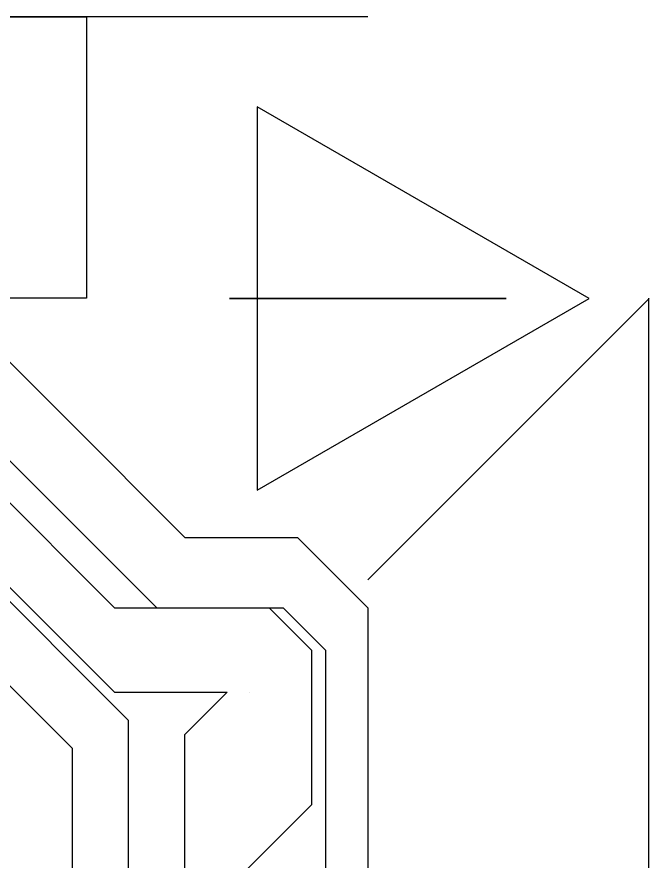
# Model space of a CAD drawing. Extents: x 2.2 to 42.7, y -26.5 to -3.7.
# Drawn here: x 35.7 to 41.41, y -11.3 to -3.68 of the extents above; entities that cross this region are included whole.
import ezdxf

# ---------------------------------------------------------------- set-up
doc = ezdxf.new("R2010")
doc.units = 0
doc.layers.get('0').update_dxf_attribs({"linetype": 'continuous'})

msp = doc.modelspace()

# ---------------------------------------------------------------- linework, layer by layer
at = {"color": 0}
for points in [[(38.8645, -3.6779), (34.1474, -3.6779), (29.4303, -3.6779), (24.7131, -3.6779), (19.996, -3.6779), (15.2788, -3.6779), (10.5617, -3.6779), (5.8445, -3.6779)], [(10.9245, -3.6779), (15.1579, -3.6779), (19.3912, -3.6779), (23.6245, -3.6779), (27.8579, -3.6779), (32.0912, -3.6779), (36.3245, -3.6779)], [(36.3245, -3.6779), (36.3245, -6.2179)], [(40.8653, -6.2198), (37.8668, -4.4886), (37.8668, -7.951), (40.8653, -6.2198)], [(34.0385, -6.0909), (36.9595, -9.0119)], [(36.3245, -6.2179), (32.0912, -6.2179), (27.8579, -6.2179), (23.6245, -6.2179), (19.3912, -6.2179), (15.1579, -6.2179), (10.9245, -6.2179)], [(35.0545, -6.2179), (37.2135, -8.3769)], [(40.116, -6.2198), (37.6166, -6.2198), (40.116, -6.2198)], [(40.116, -6.2198), (37.6166, -6.2198), (40.116, -6.2198)], [(39.8645, -6.2198), (37.8681, -6.2198), (39.8645, -6.2198)], [(39.8645, -6.2198), (37.8681, -6.2198), (39.8645, -6.2198)], [(39.8645, -6.2198), (37.8681, -6.2198), (39.8645, -6.2198)], [(39.8645, -6.2198), (37.8681, -6.2198), (39.8645, -6.2198)], [(38.8663, -8.7598), (41.4063, -6.2198)], [(41.4045, -23.9979), (41.4045, -19.5529), (41.4045, -15.1079), (41.4045, -10.6629), (41.4045, -6.2179)], [(33.4035, -6.5989), (36.5785, -9.7739)], [(34.2925, -6.7259), (36.5785, -9.0119)], [(36.7055, -10.0279), (33.9115, -7.2339)], [(36.1975, -10.2819), (33.6575, -7.7419)], [(37.2135, -8.3769), (38.2295, -8.3769)], [(38.2295, -8.3769), (38.8645, -9.0119)], [(36.5785, -9.0119), (38.1025, -9.0119)], [(36.9595, -9.0119), (37.9755, -9.0119)], [(37.9755, -9.0119), (38.3565, -9.3929)], [(38.1025, -9.0119), (38.4835, -9.3929)], [(38.8645, -9.0119), (38.8645, -12.6949), (38.8645, -16.3779), (38.8645, -20.0609)], [(38.3565, -9.3929), (38.3565, -10.7899)], [(38.4835, -9.3929), (38.4835, -13.3934), (38.4835, -17.3939)], [(36.5785, -9.7739), (37.5945, -9.7739)], [(37.2135, -10.1549), (37.5945, -9.7739)], [(37.7932, -9.7758), (37.7932, -9.7758)], [(37.7932, -9.7758), (37.7932, -9.7758)], [(37.7932, -9.7758), (37.7932, -9.7758)], [(37.7932, -9.7758), (37.7932, -9.7758)], [(36.7055, -17.5209), (36.7055, -13.7744), (36.7055, -10.0279)], [(37.2135, -17.9019), (37.2135, -14.0284), (37.2135, -10.1549)], [(36.1975, -17.2669), (36.1975, -13.7744), (36.1975, -10.2819)], [(38.3565, -10.7899), (37.1678, -11.9786)]]:
    msp.add_lwpolyline(points, dxfattribs=at)

doc.saveas('drawing.dxf')
